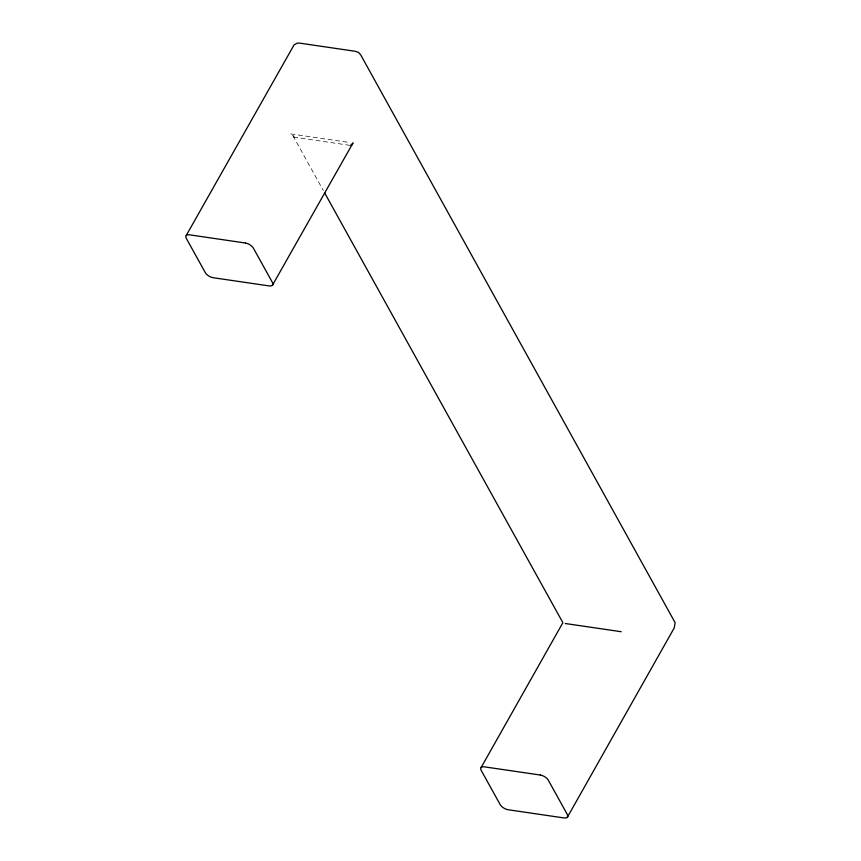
<?xml version="1.0" encoding="UTF-8"?>
<svg xmlns="http://www.w3.org/2000/svg" width="861" height="861" viewBox="0 0 861 861"><rect width="100%" height="100%" fill="white"/><g stroke="black" fill="none" stroke-linecap="round" stroke-linejoin="round"><path stroke-width="0.65" stroke-dasharray="4.3 3.23" d="M290.76 133.896L349.577 142.517M349.943 145.348L294.01 137.147L295.409 137.426L293.214 136.167L294.258 137.319L292.04 134.09L323.295 190.464"/><path stroke-width="1.29" d="M186.224 235.494L294.042 44.933L296.959 43.244L299.122 43.05L355.055 51.251L358.456 52.327L360.694 54.867L675.11 622.654L674.26 627.863L567.356 817.272M272.453 285.249L353.064 142.883L350.793 145.412L352.138 144.734M481.127 767.517L562.879 622.686L324.597 192.81M565.29 623.515L621.222 631.716M245.407 243.017L189.485 234.816A6.727 3.272 29.4 0 0 186.267 238.293L205.295 272.614A6.727 3.272 29.4 0 0 213.259 277.726L269.192 285.927A6.727 3.272 29.4 0 0 272.41 282.451L253.382 248.129A6.727 3.272 29.4 0 0 245.407 243.017M540.321 775.04L484.388 766.839A6.727 3.272 29.4 0 0 481.17 770.315L500.198 804.637A6.727 3.272 29.4 0 0 508.173 809.749L564.095 817.95A6.727 3.272 29.4 0 0 567.313 814.484L548.285 780.152A6.727 3.272 29.4 0 0 540.321 775.04"/></g></svg>
